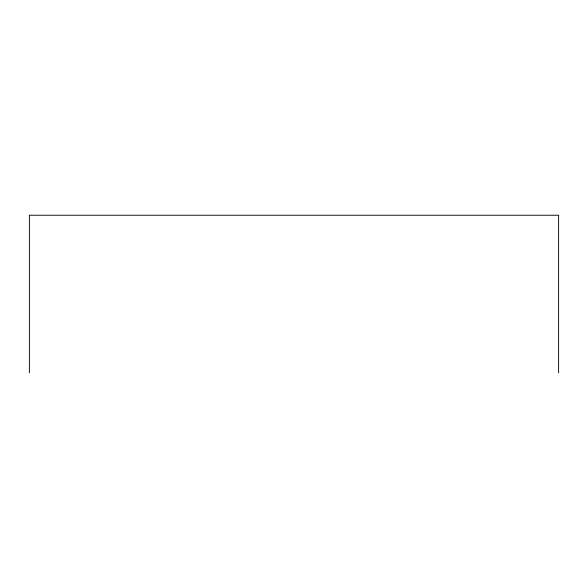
<?xml version="1.0" encoding="UTF-8"?>
<svg xmlns="http://www.w3.org/2000/svg" width="588" height="588" viewBox="0 0 588 588"><rect width="100%" height="100%" fill="white"/><g stroke="black" fill="none" stroke-linecap="round" stroke-linejoin="round"><path stroke-width="0.88" d="M558.6 372.763L558.6 215.237L29.4 215.237L29.4 372.763"/></g></svg>
